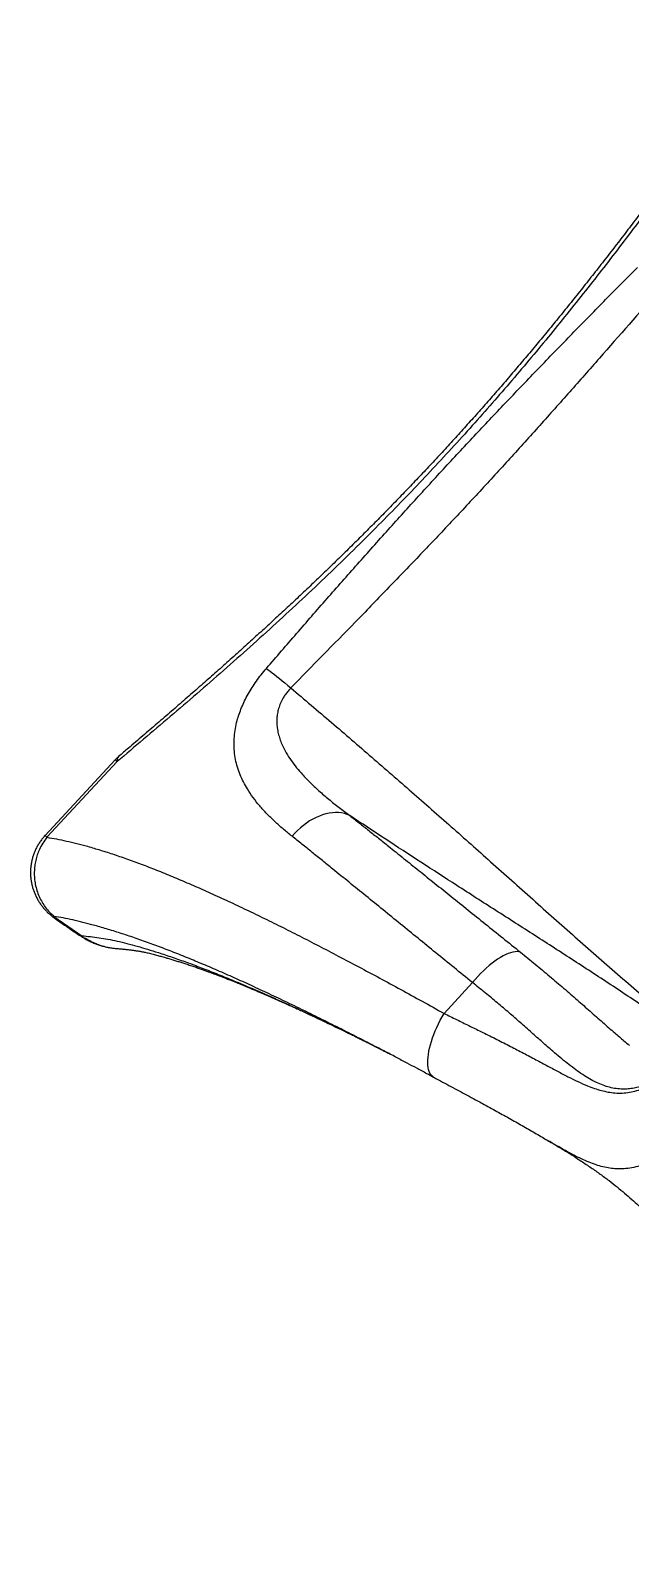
# Model space of a CAD drawing. Header units: millimetres. Extents: x -6523 to 7556, y -5559 to 6101.
# Drawn here: x -2825 to -2072, y 2351 to 4267 of the extents above; entities that cross this region are included whole.
import ezdxf

# ---------------------------------------------------------------- set-up
doc = ezdxf.new("R2010")
doc.units = ezdxf.units.MM
doc.layers.add('DIKOM_ОБЪЕКТ', color=7, linetype='Continuous')
doc.layers.add('DIKOM_РАЗМЕР_ЗОНА', color=7, linetype='Continuous')
doc.styles.add('style1', font='arial.ttf', dxfattribs={"width": 0.8})
doc.dimstyles.new('1-50', dxfattribs={"dimtxt": 300, "dimasz": 200, "dimexe": 100, "dimexo": 0, "dimgap": 100, "dimtad": 1, "dimtxsty": 'style1', "dimcen": 200, "dimclrd": 7, "dimclre": 7, "dimclrt": 7, "dimadec": 1, "dimazin": 2, "dimtfac": 1, "dimtmove": 0, "dimatfit": 2, "dimfxl": 0, "dimlwd": 25, "dimlwe": 18, "dimarcsym": 0})

# ---------------------------------------------------------------- blocks, each defined once
blk = doc.blocks.new('*D13')
at = {"layer": 'Defpoints', "color": 0, "transparency": 16777216}
for p in [(-2358.2, 6101), (4341.7, -4605.1), (7455.9, -4605.1)]:
    blk.add_point(p, dxfattribs=at)
at = {"layer": 'DIKOM_РАЗМЕР_ЗОНА', "color": 7, "lineweight": 18, "transparency": 16777216}
for p, q in [((-2358.2, 6101), (7555.9, 6101)), ((4341.7, -4605.1), (7555.9, -4605.1))]:
    blk.add_line(p, q, dxfattribs=at)
at = {"layer": 'DIKOM_РАЗМЕР_ЗОНА', "color": 7, "lineweight": 25, "transparency": 16777216}
blk.add_line((7455.9, 5701), (7455.9, -4205.1), dxfattribs=at)
at = {"layer": 'DIKOM_РАЗМЕР_ЗОНА', "color": 7, "transparency": 16777216}
for points in [[(7389.2, 5701), (7522.5, 5701), (7455.9, 6101)], [(7389.2, -4205.1), (7522.5, -4205.1), (7455.9, -4605.1)]]:
    blk.add_solid(points, dxfattribs=at)
at = {"layer": 'DIKOM_РАЗМЕР_ЗОНА', "color": 7, "transparency": 16777216, "insert": (7222.7, 375.6), "char_height": 300, "attachment_point": 5, "rotation": 90, "style": 'style1'}
blk.add_mtext('10700', dxfattribs=at)

msp = doc.modelspace()

# ---------------------------------------------------------------- linework, layer by layer
at = {"layer": 'DIKOM_ОБЪЕКТ', "color": 7, "linetype": 'Continuous', "lineweight": 15}
for p, q in [((-2718.437, 3351.562), (-2806.517, 3256.464)), ((-2716.046, 3349.285), (-2804.125, 3254.186)), ((-2717.8, 3114.708), (-2717.339, 3114.689)), ((-2305.317, 3033.165), (-2269.551, 3071.781))]:
    msp.add_line(p, q, dxfattribs=at)
at = {"layer": 'DIKOM_ОБЪЕКТ', "color": 7, "linetype": 'Continuous', "lineweight": 15, "flags": 128}
for points in [[(-2528.521, 3466.223), (-2526.313, 3464.626), (-2523.869, 3462.809), (-2521.204, 3460.783), (-2518.332, 3458.558), (-2515.269, 3456.147), (-2512.031, 3453.563), (-2508.637, 3450.82), (-2505.105, 3447.934), (-2501.455, 3444.92), (-2497.707, 3441.796)], [(-2423.727, 3281.599), (-2426.998, 3282.958), (-2430.442, 3284.007), (-2434.04, 3284.741), (-2437.774, 3285.156), (-2441.624, 3285.25), (-2445.571, 3285.023), (-2449.595, 3284.475), (-2453.675, 3283.611), (-2457.791, 3282.432), (-2461.92, 3280.947), (-2466.042, 3279.163), (-2470.136, 3277.088), (-2474.18, 3274.733), (-2478.155, 3272.112), (-2482.039, 3269.236), (-2485.813, 3266.12), (-2489.457, 3262.782), (-2492.952, 3259.237), (-2496.282, 3255.504)], [(-2795.333, 3154.988), (-2777.966, 3142.564), (-2760.197, 3130.683), (-2760.197, 3130.683)], [(-2209.223, 3109.974), (-2211.326, 3110.475), (-2213.638, 3110.666), (-2216.146, 3110.546), (-2218.836, 3110.116), (-2221.695, 3109.378), (-2224.707, 3108.337), (-2227.854, 3106.997), (-2231.121, 3105.366), (-2234.488, 3103.453), (-2237.939, 3101.268), (-2241.453, 3098.824), (-2245.013, 3096.134), (-2248.598, 3093.212), (-2252.188, 3090.074), (-2255.765, 3086.737), (-2259.31, 3083.22), (-2262.801, 3079.541), (-2266.221, 3075.721), (-2269.551, 3071.781)], [(-2318.521, 2953.297), (-2319.333, 2953.786), (-2320.795, 2954.975), (-2322.081, 2956.465), (-2323.182, 2958.249), (-2324.095, 2960.318), (-2324.814, 2962.66), (-2325.335, 2965.265), (-2325.657, 2968.119), (-2325.777, 2971.208), (-2325.695, 2974.517), (-2325.411, 2978.029), (-2324.926, 2981.726), (-2324.244, 2985.589), (-2323.367, 2989.601), (-2322.301, 2993.739), (-2321.049, 2997.984), (-2319.619, 3002.314), (-2318.018, 3006.708), (-2316.253, 3011.144), (-2314.334, 3015.598), (-2312.271, 3020.05), (-2310.073, 3024.476), (-2307.751, 3028.855), (-2305.317, 3033.165)]]:
    msp.add_lwpolyline(points, dxfattribs=at)
at = {"layer": 'DIKOM_ОБЪЕКТ', "color": 7, "linetype": 'Continuous', "lineweight": 15}
for centre, radius, start, end in [((-2681.754, 3317.587), 50, 130.293846, 137.194352), ((-2708.603, 3350.538), 7.548, 136.515253, 189.562208), ((-2668.681, 3401.411), 70.431, 225.053056, 227.740165), ((-2745.773, 3317.843), 86.355, 225.297789, 227.489443), ((-2793.627, 3153.508), 2.259, 139.040794, 174.554214)]:
    msp.add_arc(centre, radius, start, end, dxfattribs=at)
for points, knots in [([(-1958.19, 4167.533), (-1965.125, 4157.84), (-1978.995, 4138.453), (-2000.098, 4109.25), (-2021.472, 4079.955), (-2043.159, 4050.586), (-2065.173, 4021.176), (-2087.529, 3991.756), (-2110.246, 3962.357), (-2133.336, 3933.008), (-2156.774, 3903.776), (-2180.566, 3874.694), (-2204.721, 3845.789), (-2229.236, 3817.083), (-2254.099, 3788.606), (-2279.628, 3760.021), (-2305.833, 3731.364), (-2332.712, 3702.66), (-2359.911, 3674.291), (-2388.704, 3644.951), (-2419.128, 3614.716), (-2451.189, 3583.652), (-2483.521, 3553.063), (-2516.062, 3522.96), (-2548.97, 3493.159), (-2582.205, 3463.658), (-2615.716, 3434.428), (-2649.238, 3405.634), (-2682.717, 3377.223), (-2704.938, 3358.596), (-2716.046, 3349.285)], [0, 0, 0, 0, 0.03297274, 0.06594852, 0.09892099, 0.13202006, 0.16512282, 0.19822155, 0.23144126, 0.26467005, 0.29789812, 0.33111709, 0.36434182, 0.39757672, 0.4308114, 0.46403573, 0.49854556, 0.53306696, 0.56758848, 0.6020984, 0.64150127, 0.68092751, 0.72036303, 0.75979236, 0.79919765, 0.83934342, 0.87950835, 0.91968183, 0.9598508, 1, 1, 1, 1]), ([(-1964.389, 4165.155), (-1967.797, 4160.453), (-1975.954, 4149.203), (-1988.923, 4131.412), (-2003.264, 4111.827), (-2017.506, 4092.507), (-2031.68, 4073.42), (-2045.787, 4054.57), (-2059.956, 4035.789), (-2074.177, 4017.1), (-2088.442, 3998.524), (-2102.739, 3980.081), (-2117.06, 3961.79), (-2131.397, 3943.668), (-2145.74, 3925.732), (-2160.083, 3907.996), (-2174.417, 3890.476), (-2188.736, 3873.183), (-2203.041, 3856.122), (-2217.406, 3839.204), (-2231.879, 3822.366), (-2246.497, 3805.573), (-2261.217, 3788.876), (-2276.024, 3772.292), (-2290.92, 3755.822), (-2305.908, 3739.462), (-2320.974, 3723.229), (-2336.132, 3707.11), (-2351.4, 3691.08), (-2366.81, 3675.106), (-2382.357, 3659.189), (-2398.019, 3643.353), (-2413.769, 3627.623), (-2429.583, 3612.022), (-2445.5, 3596.511), (-2461.547, 3581.057), (-2477.762, 3565.622), (-2494.124, 3550.22), (-2510.635, 3534.846), (-2527.293, 3519.493), (-2544.1, 3504.157), (-2561.056, 3488.834), (-2578.16, 3473.516), (-2595.412, 3458.2), (-2612.811, 3442.879), (-2630.355, 3427.548), (-2648.045, 3412.203), (-2665.88, 3396.833), (-2683.856, 3381.439), (-2699.947, 3367.722), (-2710.026, 3359.177), (-2714.082, 3355.737)], [0, 0, 0, 0, 0.0162221, 0.03881443, 0.06119918, 0.08349048, 0.10508987, 0.12662622, 0.14808254, 0.16944095, 0.19068515, 0.21179981, 0.23277091, 0.25358546, 0.27423168, 0.29469908, 0.31497807, 0.33506052, 0.35493926, 0.37463486, 0.39445819, 0.41430605, 0.43411281, 0.45388472, 0.47362789, 0.49334866, 0.51305572, 0.53269254, 0.55236396, 0.57212098, 0.59193891, 0.61179252, 0.63165588, 0.65149618, 0.67129461, 0.69126247, 0.71133338, 0.73151538, 0.75181639, 0.77224409, 0.79280585, 0.81350937, 0.83436231, 0.85537168, 0.87654448, 0.89788801, 0.91940874, 0.94111323, 0.96301818, 0.98511511, 1, 1, 1, 1]), ([(-2528.521, 3466.223), (-2515.882, 3480.827), (-2490.603, 3510.034), (-2452.442, 3553.677), (-2414.055, 3597.16), (-2375.688, 3640.108), (-2337.325, 3682.486), (-2298.927, 3724.272), (-2260.171, 3765.75), (-2221.08, 3806.971), (-2181.711, 3847.95), (-2142.091, 3888.718), (-2102.294, 3929.291), (-2075.638, 3956.197), (-2062.309, 3969.65)], [0, 0, 0, 0, 0.08449467, 0.16898899, 0.25351411, 0.33803855, 0.42063007, 0.5032205, 0.58589423, 0.6685687, 0.75140882, 0.83424944, 0.91712436, 1, 1, 1, 1]), ([(-2035.651, 3940.624), (-2060.434, 3912.297), (-2097.608, 3869.805), (-2147.43, 3813.35), (-2184.893, 3771.331), (-2222.514, 3729.692), (-2260.34, 3688.467), (-2298.538, 3647.567), (-2337.437, 3606.561), (-2376.985, 3565.429), (-2430.508, 3510.343), (-2470.827, 3469.215), (-2497.707, 3441.796)], [0, 0, 0, 0, 0.16609506, 0.24914915, 0.33220267, 0.41442091, 0.49663799, 0.57891312, 0.66118913, 0.74588552, 0.83058263, 1, 1, 1, 1]), ([(-2496.282, 3255.504), (-2500.037, 3258.544), (-2507.554, 3264.633), (-2518.079, 3274.034), (-2527.961, 3283.71), (-2537.056, 3293.722), (-2545.277, 3304.111), (-2551.982, 3314.106), (-2557.33, 3323.647), (-2561.487, 3332.684), (-2564.856, 3342.101), (-2567.345, 3351.916), (-2568.795, 3361.658), (-2569.272, 3371.287), (-2568.88, 3380.755), (-2567.588, 3390.562), (-2565.498, 3399.942), (-2562.781, 3408.802), (-2559.658, 3417.059), (-2555.902, 3425.423), (-2551.542, 3433.787), (-2546.576, 3442.108), (-2541.063, 3450.32), (-2535.072, 3458.418), (-2530.701, 3463.626), (-2528.521, 3466.223)], [0, 0, 0, 0, 0.06029697, 0.12073142, 0.18119612, 0.24161123, 0.30193214, 0.36215279, 0.40869289, 0.45536676, 0.50204031, 0.54862591, 0.59509249, 0.63483307, 0.67469545, 0.71451366, 0.75419406, 0.78515087, 0.81621518, 0.84725745, 0.87818392, 0.90857227, 0.93909815, 0.96961871, 1, 1, 1, 1]), ([(-2497.707, 3441.796), (-2498.921, 3440.489), (-2501.351, 3437.872), (-2504.563, 3433.65), (-2507.872, 3428.546), (-2510.851, 3422.637), (-2513.206, 3416.024), (-2514.678, 3409.585), (-2515.256, 3404.492), (-2515.451, 3399.067), (-2515.176, 3393.321), (-2514.022, 3386.237), (-2512.192, 3379.424), (-2509.294, 3371.508), (-2505.027, 3362.635), (-2499.116, 3352.985), (-2492.372, 3343.8), (-2484.095, 3333.961), (-2474.19, 3323.501), (-2462.518, 3312.507), (-2450.139, 3301.905), (-2437.214, 3291.613), (-2428.221, 3284.936), (-2423.727, 3281.599)], [0, 0, 0, 0, 0.021554183, 0.043177677, 0.064730331, 0.097023842, 0.1274361, 0.158002818, 0.188484478, 0.201156194, 0.238099228, 0.275186522, 0.312350161, 0.349397317, 0.409641613, 0.470033087, 0.530511968, 0.590876326, 0.672591337, 0.754397243, 0.836290056, 0.918198887, 1, 1, 1, 1]), ([(-2497.707, 3441.796), (-2480.689, 3427.32), (-2446.652, 3398.367), (-2396.111, 3354.82), (-2345.929, 3311.182), (-2296.132, 3267.449), (-2245.447, 3222.477), (-2193.835, 3176.343), (-2149.703, 3137.074), (-2114.146, 3105.773), (-2087.281, 3082.321), (-2060.18, 3058.847), (-2036.003, 3038.069), (-2012.588, 3018.058), (-1996.6, 3004.43), (-1986.569, 2995.885), (-1984.884, 2994.449)], [0, 0, 0, 0, 0.09770894, 0.19542616, 0.29314816, 0.39086984, 0.48858268, 0.59376795, 0.69895317, 0.75157045, 0.80419344, 0.85680853, 0.90941465, 0.94356393, 0.99051744, 1, 1, 1, 1]), ([(-2423.727, 3281.599), (-2419.804, 3278.516), (-2411.959, 3272.348), (-2399.887, 3262.789), (-2387.59, 3253.013), (-2373.054, 3241.416), (-2356.141, 3227.887), (-2336.691, 3212.299), (-2316.775, 3196.32), (-2296.278, 3179.871), (-2275.207, 3162.969), (-2253.581, 3145.616), (-2231.607, 3127.975), (-2216.683, 3115.973), (-2209.223, 3109.974)], [0, 0, 0, 0, 0.06259817, 0.12519596, 0.18793519, 0.25067449, 0.34336921, 0.43612286, 0.52887704, 0.62157353, 0.71614944, 0.8107838, 0.90542027, 1, 1, 1, 1]), ([(-1985.655, 2993.657), (-1987.23, 2994.796), (-1998.201, 3002.734), (-2017.619, 3016.403), (-2051.769, 3039.825), (-2092.835, 3067.247), (-2141.935, 3099.299), (-2191.124, 3130.926), (-2240.264, 3162.326), (-2288.011, 3192.933), (-2334.289, 3222.886), (-2379.161, 3252.141), (-2408.871, 3271.78), (-2423.727, 3281.599)], [0, 0, 0, 0, 0.01099541, 0.07658128, 0.13440872, 0.24569061, 0.35699301, 0.46831545, 0.57964047, 0.69094079, 0.79395908, 0.89698058, 1, 1, 1, 1]), ([(-2806.508, 3256.463), (-2806.554, 3256.417), (-2807.703, 3255.255), (-2809.742, 3252.77), (-2812.597, 3249.005), (-2815.171, 3245.011), (-2817.468, 3240.86), (-2819.447, 3236.604), (-2821.116, 3232.261), (-2822.487, 3227.822), (-2823.559, 3223.263), (-2824.313, 3218.649), (-2824.74, 3214.045), (-2824.855, 3209.466), (-2824.664, 3204.884), (-2824.16, 3200.28), (-2823.342, 3195.7), (-2822.221, 3191.222), (-2820.813, 3186.864), (-2819.128, 3182.619), (-2817.148, 3178.451), (-2814.873, 3174.382), (-2812.332, 3170.473), (-2809.548, 3166.755), (-2806.537, 3163.237), (-2803.288, 3159.89), (-2799.772, 3156.755), (-2797.284, 3154.698), (-2795.922, 3153.761), (-2795.868, 3153.724)], [0, 0, 0, 0, 0.00167769, 0.04197239, 0.08239643, 0.12307799, 0.16391097, 0.20418591, 0.24357181, 0.28335568, 0.32346419, 0.36379956, 0.40335134, 0.44216394, 0.48141285, 0.52106492, 0.56106366, 0.60085723, 0.63957334, 0.67863582, 0.7181259, 0.75803565, 0.79832012, 0.83781998, 0.87730003, 0.9172155, 0.95755823, 0.99830596, 1, 1, 1, 1]), ([(-2804.125, 3254.186), (-2805.943, 3251.77), (-2809.578, 3246.939), (-2813.514, 3239.44), (-2816.381, 3232.198), (-2818.328, 3225.343), (-2819.637, 3218.136), (-2820.198, 3210.632), (-2819.963, 3202.926), (-2818.897, 3195.131), (-2816.921, 3187.357), (-2814.034, 3179.728), (-2810.37, 3172.594), (-2805.977, 3166.069), (-2801.025, 3160.126), (-2797.228, 3156.699), (-2795.333, 3154.988)], [0, 0, 0, 0, 0.08247566, 0.16494837, 0.22897851, 0.29317883, 0.3572074, 0.42641634, 0.49584298, 0.56505347, 0.63888201, 0.71297025, 0.78680307, 0.85779151, 0.92900762, 1, 1, 1, 1]), ([(-2804.125, 3254.186), (-2800.187, 3253.536), (-2792.31, 3252.235), (-2779.802, 3249.637), (-2766.794, 3246.564), (-2752.488, 3242.775), (-2736.815, 3238.175), (-2719.67, 3232.665), (-2701.855, 3226.496), (-2683.391, 3219.688), (-2664.105, 3212.186), (-2643.981, 3203.978), (-2623.014, 3195.055), (-2601.416, 3185.52), (-2579.221, 3175.393), (-2556.666, 3164.8), (-2533.781, 3153.769), (-2510.601, 3142.335), (-2486.923, 3130.418), (-2462.78, 3118.046), (-2437.955, 3105.117), (-2412.437, 3091.641), (-2386.233, 3077.623), (-2359.619, 3063.194), (-2332.669, 3048.411), (-2314.432, 3038.245), (-2305.317, 3033.165)], [0, 0, 0, 0, 0.03600704, 0.07201413, 0.1081372, 0.14426039, 0.18642152, 0.22861763, 0.27082542, 0.31302147, 0.35518251, 0.39856768, 0.44199104, 0.48542707, 0.5288503, 0.57223532, 0.6143722, 0.6565442, 0.69872788, 0.74089986, 0.78303663, 0.82640372, 0.86980933, 0.91322769, 0.95663302, 1, 1, 1, 1]), ([(-2269.551, 3071.781), (-2277.297, 3078.086), (-2292.792, 3090.699), (-2315.594, 3109.24), (-2338.034, 3127.479), (-2360.191, 3145.487), (-2382.037, 3163.247), (-2403.542, 3180.724), (-2424.544, 3197.77), (-2442.686, 3212.465), (-2458.149, 3224.954), (-2471.102, 3235.381), (-2483.842, 3245.597), (-2492.135, 3252.201), (-2496.282, 3255.504)], [0, 0, 0, 0, 0.09283977, 0.18573503, 0.27863081, 0.37147048, 0.46614852, 0.56088509, 0.65562194, 0.75029954, 0.81265697, 0.87501458, 0.93750739, 1, 1, 1, 1]), ([(-2795.84, 3153.769), (-2793.123, 3151.798), (-2786.657, 3147.107), (-2775.881, 3139.714), (-2766.815, 3133.627), (-2761.539, 3130.209), (-2760.525, 3129.553)], [0, 0, 0, 0, 0.23508849, 0.55958896, 0.91538961, 1, 1, 1, 1]), ([(-2382.626, 2987.015), (-2385.713, 2988.616), (-2396.961, 2994.45), (-2416.033, 3004.18), (-2440.034, 3016.311), (-2463.844, 3028.172), (-2487.475, 3039.755), (-2510.67, 3050.917), (-2533.399, 3061.629), (-2555.463, 3071.785), (-2576.86, 3081.378), (-2597.596, 3090.414), (-2617.829, 3098.957), (-2637.531, 3106.984), (-2656.875, 3114.557), (-2675.795, 3121.616), (-2694.255, 3128.125), (-2712.111, 3134.039), (-2729.372, 3139.368), (-2744.983, 3143.815), (-2759.08, 3147.516), (-2771.696, 3150.517), (-2783.858, 3153.08), (-2791.508, 3154.352), (-2795.333, 3154.988)], [0, 0, 0, 0, 0.01797872, 0.06551447, 0.11301099, 0.16188682, 0.21080546, 0.25973886, 0.30865836, 0.35753495, 0.40523383, 0.45297178, 0.50072313, 0.54846178, 0.59616154, 0.64521502, 0.69430645, 0.74341839, 0.79252426, 0.84158992, 0.88112527, 0.9206593, 0.96032999, 1, 1, 1, 1]), ([(-2760.497, 3129.595), (-2760.541, 3129.569), (-2760.659, 3129.5), (-2760.508, 3129.917), (-2760.278, 3130.412), (-2760.162, 3130.66)], [0, 0, 0, 0, 0.228812494, 0.614407377, 1, 1, 1, 1]), ([(-2760.555, 3129.502), (-2759.419, 3128.788), (-2756.76, 3127.119), (-2752.456, 3124.779), (-2747.71, 3122.477), (-2742.944, 3120.48), (-2738.151, 3118.772), (-2733.265, 3117.332), (-2728.217, 3116.16), (-2723.296, 3115.281), (-2720.042, 3114.948), (-2718.559, 3114.796)], [0, 0, 0, 0, 0.089531112, 0.209662137, 0.326865641, 0.441692096, 0.554583257, 0.666444433, 0.781682829, 0.900454932, 1, 1, 1, 1]), ([(-2760.197, 3130.683), (-2760.197, 3130.683), (-2760.191, 3130.67), (-2760.177, 3130.665), (-2760.162, 3130.66)], [0, 0, 0, 0, 0.00639575, 1, 1, 1, 1]), ([(-2760.162, 3130.66), (-2760.154, 3130.667), (-2760.143, 3130.676), (-2760.116, 3130.674), (-2760.11, 3130.674)], [0, 0, 0, 0, 0.77845555, 1, 1, 1, 1]), ([(-2760.11, 3130.674), (-2756.609, 3130.299), (-2749.612, 3129.549), (-2738.82, 3128.131), (-2727.662, 3126.337), (-2716.015, 3124.04), (-2703.727, 3121.077), (-2690.906, 3117.556), (-2677.754, 3113.705), (-2663.098, 3109.135), (-2646.842, 3103.749), (-2628.877, 3097.426), (-2610.409, 3090.572), (-2591.446, 3083.192), (-2571.262, 3075.005), (-2549.814, 3065.974), (-2527.067, 3056.06), (-2503.828, 3045.615), (-2480.129, 3034.666), (-2456.007, 3023.245), (-2431.432, 3011.348), (-2412.618, 3002.13), (-2401.883, 2996.751), (-2399.615, 2995.615)], [0, 0, 0, 0, 0.04148695, 0.08290883, 0.12424784, 0.16551233, 0.20674405, 0.2479731, 0.28917585, 0.33033889, 0.38201518, 0.43359651, 0.48506766, 0.53641914, 0.58766607, 0.64476304, 0.70175798, 0.75863389, 0.81537146, 0.87196325, 0.92845303, 0.98488487, 1, 1, 1, 1]), ([(-2760.11, 3130.674), (-2760.11, 3130.674), (-2760.11, 3128.698), (-2754.595, 3127.744), (-2750.466, 3124.311), (-2744.941, 3121.845), (-2739.101, 3119.38), (-2732.554, 3117.255), (-2725.352, 3115.651), (-2720.405, 3114.811), (-2717.851, 3114.71), (-2717.8, 3114.708)], [0, 0, 0, 0, 0.00000508, 0.12636663, 0.25272974, 0.38140673, 0.5100818, 0.67055535, 0.8310168, 0.99661124, 1, 1, 1, 1]), ([(-2717.8, 3114.699), (-2717.224, 3114.653), (-2715.733, 3114.534), (-2713.5, 3114.347), (-2711.259, 3114.153), (-2709.542, 3113.998), (-2708.294, 3113.881), (-2707.363, 3113.792), (-2706.264, 3113.685), (-2704.786, 3113.536), (-2702.962, 3113.343), (-2701.08, 3113.133), (-2699.317, 3112.924), (-2697.738, 3112.726), (-2696.228, 3112.528), (-2694.649, 3112.31), (-2692.834, 3112.046), (-2690.866, 3111.741), (-2688.887, 3111.414), (-2687.064, 3111.093), (-2685.406, 3110.786), (-2683.748, 3110.463), (-2681.933, 3110.093), (-2679.676, 3109.607), (-2677.018, 3108.997), (-2673.965, 3108.258), (-2670.882, 3107.479), (-2667.888, 3106.699), (-2665.025, 3105.936), (-2662.305, 3105.196), (-2659.587, 3104.443), (-2656.252, 3103.502), (-2652.081, 3102.298), (-2647.199, 3100.846), (-2642.183, 3099.314), (-2637.19, 3097.747), (-2632.09, 3096.109), (-2626.613, 3094.308), (-2621.076, 3092.442), (-2615.62, 3090.562), (-2610.632, 3088.81), (-2605.93, 3087.128), (-2601.698, 3085.592), (-2597.955, 3084.215), (-2594.702, 3083.005), (-2592.075, 3082.019), (-2589.79, 3081.155), (-2587.516, 3080.291), (-2584.793, 3079.248), (-2581.62, 3078.023), (-2578.058, 3076.635), (-2574.143, 3075.096), (-2570.072, 3073.479), (-2566.201, 3071.926), (-2562.733, 3070.524), (-2559.458, 3069.19), (-2555.877, 3067.722), (-2551.789, 3066.033), (-2547.339, 3064.177), (-2542.777, 3062.26), (-2537.095, 3059.851), (-2530.376, 3056.971), (-2522.679, 3053.629), (-2515.198, 3050.341), (-2508.003, 3047.144), (-2501.134, 3044.061), (-2494.747, 3041.168), (-2488.533, 3038.33), (-2482.235, 3035.432), (-2475.407, 3032.265), (-2467.915, 3028.762), (-2459.669, 3024.873), (-2450.653, 3020.584), (-2442.223, 3016.54), (-2434.579, 3012.847), (-2428.113, 3009.707), (-2421.929, 3006.687), (-2416.285, 3003.914), (-2410.8, 3001.207), (-2405.633, 2998.642), (-2401.068, 2996.364), (-2398.525, 2995.094), (-2397.472, 2994.568)], [0, 0, 0, 0, 0.00745365, 0.01931151, 0.02895106, 0.036576, 0.04183428, 0.04552489, 0.04976246, 0.05775874, 0.06739464, 0.07707167, 0.08598801, 0.0938718, 0.10089616, 0.10902508, 0.11861379, 0.12956627, 0.14006303, 0.14943487, 0.15769724, 0.16560784, 0.17488865, 0.18565156, 0.19886996, 0.21242512, 0.22505061, 0.23621544, 0.2476795, 0.25764574, 0.26686737, 0.27778075, 0.29425971, 0.31203436, 0.32969258, 0.3467195, 0.36343534, 0.38140897, 0.40139188, 0.41781707, 0.43420263, 0.44903751, 0.46218063, 0.4736731, 0.48361212, 0.49199889, 0.49759615, 0.50432173, 0.51248945, 0.52201507, 0.53259214, 0.54397828, 0.55635474, 0.56801819, 0.57741098, 0.58610302, 0.59594035, 0.60778599, 0.62056033, 0.63318432, 0.64565747, 0.66736831, 0.68797938, 0.70779904, 0.72716281, 0.74491834, 0.76169264, 0.77677145, 0.79253523, 0.80942583, 0.82801133, 0.8482935, 0.87027296, 0.89395145, 0.90938438, 0.92528179, 0.94016437, 0.95371303, 0.96593283, 0.97993613, 0.99168909, 1, 1, 1, 1]), ([(-2209.223, 3109.974), (-2203.009, 3104.938), (-2190.582, 3094.867), (-2172.555, 3079.811), (-2154.992, 3064.838), (-2138.039, 3050.122), (-2121.712, 3035.77), (-2105.972, 3021.885), (-2091.905, 3009.592), (-2080.764, 2999.978), (-2074.752, 2994.986), (-2072.446, 2993.07)], [0, 0, 0, 0, 0.12180207, 0.24360621, 0.36630621, 0.48900726, 0.60947614, 0.72999837, 0.85045653, 0.94261541, 1, 1, 1, 1]), ([(-1980.924, 2998.6), (-1982.881, 2996.519), (-1988.077, 2990.996), (-1996.472, 2982.682), (-2006.128, 2973.696), (-2015.765, 2965.517), (-2025.355, 2958.23), (-2034.898, 2951.945), (-2044.404, 2946.728), (-2053.16, 2942.957), (-2061.178, 2940.417), (-2068.476, 2938.851), (-2075.746, 2938.048), (-2083.317, 2938.02), (-2091.194, 2938.908), (-2099.395, 2940.797), (-2107.686, 2943.64), (-2116.089, 2947.434), (-2124.636, 2952.133), (-2133.22, 2957.599), (-2141.878, 2963.75), (-2150.637, 2970.497), (-2159.587, 2977.81), (-2169.894, 2986.588), (-2181.728, 2996.975), (-2195.289, 3009.045), (-2209.2, 3021.388), (-2223.471, 3033.83), (-2238.137, 3046.312), (-2253.441, 3058.98), (-2264.181, 3067.514), (-2269.551, 3071.781)], [0, 0, 0, 0, 0.02094712, 0.05561008, 0.09109737, 0.12661011, 0.16209238, 0.19789881, 0.2337381, 0.26954032, 0.29744069, 0.32537841, 0.35331525, 0.38121453, 0.41293176, 0.44467591, 0.47639669, 0.50898829, 0.54160408, 0.57420028, 0.60613149, 0.63809391, 0.67006038, 0.70199694, 0.74581629, 0.78967006, 0.83348982, 0.87487546, 0.91626059, 0.95813025, 1, 1, 1, 1]), ([(-2305.317, 3033.165), (-2300.036, 3030.59), (-2289.47, 3025.439), (-2274.034, 3017.812), (-2257.82, 3009.877), (-2241.035, 3001.582), (-2223.907, 2992.844), (-2207.445, 2984.286), (-2191.706, 2975.976), (-2176.726, 2968.005), (-2162.701, 2960.506), (-2149.56, 2953.6), (-2137.121, 2947.482), (-2126.096, 2942.622), (-2116.299, 2938.939), (-2107.589, 2936.267), (-2099.039, 2934.34), (-2090.332, 2933.179), (-2081.422, 2933.002), (-2072.273, 2933.947), (-2063.139, 2936), (-2054.011, 2939.16), (-2044.875, 2943.414), (-2035.593, 2948.845), (-2026.12, 2955.485), (-2016.432, 2963.272), (-2006.645, 2972.018), (-1996.744, 2981.721), (-1989.855, 2988.79), (-1986.222, 2992.798), (-1985.966, 2993.081)], [0, 0, 0, 0, 0.03499339, 0.0700028, 0.1049968, 0.14725727, 0.1896386, 0.23208253, 0.27452802, 0.31691194, 0.35917422, 0.40009383, 0.44103986, 0.48195638, 0.51346519, 0.54500688, 0.57654237, 0.60804277, 0.64271459, 0.67751273, 0.71237115, 0.74722387, 0.78200882, 0.81667204, 0.85266389, 0.88876043, 0.92492708, 0.96111247, 0.99725285, 1, 1, 1, 1]), ([(-2399.611, 2995.631), (-2399.633, 2995.641), (-2399.691, 2995.666), (-2399.085, 2995.363), (-2397.622, 2994.628), (-2396.396, 2994.012), (-2395.278, 2993.449), (-2394.128, 2992.869), (-2392.776, 2992.185), (-2391.167, 2991.37), (-2389.086, 2990.312), (-2386.828, 2989.162), (-2384.33, 2987.885), (-2381.819, 2986.597), (-2379.156, 2985.227), (-2376.636, 2983.925), (-2374.573, 2982.857), (-2373.376, 2982.235), (-2372.889, 2981.982)], [0, 0, 0, 0, 0.03038577, 0.08050849, 0.13428796, 0.18028055, 0.21816457, 0.25618495, 0.30533707, 0.36406817, 0.42902228, 0.52770558, 0.60388285, 0.69211076, 0.78919965, 0.87904435, 0.95075301, 1, 1, 1, 1]), ([(-2365.676, 2978.224), (-2366.258, 2978.53), (-2371.972, 2981.528), (-2377.585, 2984.418), (-2382.626, 2987.015)], [0, 0, 0, 0, 0.10177965, 1, 1, 1, 1]), ([(-2365.797, 2978.29), (-2365.695, 2978.237), (-2361.133, 2975.864), (-2352.531, 2971.349), (-2339.774, 2964.611), (-2328.605, 2958.662), (-2321.399, 2954.802), (-2318.507, 2953.253)], [0, 0, 0, 0, 0.006567271, 0.293943587, 0.548409647, 0.818778949, 1, 1, 1, 1]), ([(-2318.589, 2953.175), (-2316.484, 2952.048), (-2310.856, 2949.035), (-2301.83, 2944.189), (-2291.51, 2938.641), (-2281.332, 2933.164), (-2272.171, 2928.233), (-2264.091, 2923.875), (-2256.243, 2919.616), (-2247.806, 2915.01), (-2238.826, 2910.07), (-2230.055, 2905.207), (-2221.495, 2900.423), (-2213.145, 2895.716), (-2205.009, 2891.088), (-2197.08, 2886.536), (-2189.364, 2882.062), (-2181.825, 2877.645), (-2176.91, 2874.761), (-2174.481, 2873.335)], [0, 0, 0, 0, 0.038730082, 0.103528057, 0.168335082, 0.233078898, 0.297707545, 0.344941879, 0.391897896, 0.453706921, 0.515217693, 0.576459727, 0.637467385, 0.698272787, 0.758908372, 0.819405052, 0.879794556, 0.940596579, 1, 1, 1, 1]), ([(-1959.126, 2921.938), (-1963.023, 2917.536), (-1970.819, 2908.73), (-1982.215, 2896.666), (-1993.502, 2885.43), (-2004.659, 2875.207), (-2015.697, 2866.057), (-2026.383, 2858.232), (-2036.736, 2851.732), (-2046.785, 2846.51), (-2056.783, 2842.459), (-2066.749, 2839.637), (-2076.731, 2838.059), (-2086.154, 2837.752), (-2095.057, 2838.471), (-2103.486, 2839.97), (-2112.063, 2842.269), (-2120.924, 2845.367), (-2130.163, 2849.277), (-2139.885, 2853.975), (-2150.051, 2859.346), (-2160.933, 2865.452), (-2169.056, 2870.156), (-2173.845, 2872.97), (-2174.478, 2873.341)], [0, 0, 0, 0, 0.05025898, 0.10055012, 0.15080668, 0.20234387, 0.25391891, 0.30545479, 0.35486119, 0.40430222, 0.45370962, 0.50434915, 0.55502387, 0.60566646, 0.64790695, 0.69018222, 0.73245772, 0.77469861, 0.8181022, 0.86154914, 0.90499142, 0.94838826, 0.99318641, 1, 1, 1, 1]), ([(-2177.22, 2874.893), (-2171.352, 2871.466), (-2161.012, 2865.427), (-2146.252, 2856.335), (-2133.198, 2848.009), (-2120.783, 2839.716), (-2109.135, 2831.522), (-2098.255, 2823.442), (-2088.068, 2815.462), (-2078.555, 2807.613), (-2069.635, 2799.879), (-2062.155, 2793.081), (-2055.902, 2787.188), (-2050.527, 2781.981), (-2044.832, 2776.31), (-2038.646, 2769.955), (-2033.465, 2764.509), (-2030.387, 2761.144), (-2029.498, 2760.172)], [0, 0, 0, 0, 0.113788231, 0.200516212, 0.285880985, 0.366748323, 0.442381953, 0.514522779, 0.582456897, 0.646814439, 0.708148035, 0.766926302, 0.804220451, 0.8417526, 0.883213772, 0.929054676, 0.979514978, 1, 1, 1, 1])]:
    msp.add_open_spline(points, degree=3, knots=knots, dxfattribs=at)

# ---------------------------------------------------------------- dimensions: what is measured, and where the dimension line sits
at = {"layer": 'DIKOM_РАЗМЕР_ЗОНА'}
dim = msp.add_linear_dim(base=(7455.882, -4605.145), p1=(-2358.182, 6101.03), p2=(4341.706, -4605.145), angle=90, text='10700', dimstyle='1-50', override={"dimasz": 400, "dimgap": 80}, dxfattribs=at)
dim.commit()
dim.dimension.update_dxf_attribs({"geometry": '*D13', "text_midpoint": (7455.882, 375.606), "dimtype": 160})

doc.saveas('drawing.dxf')
